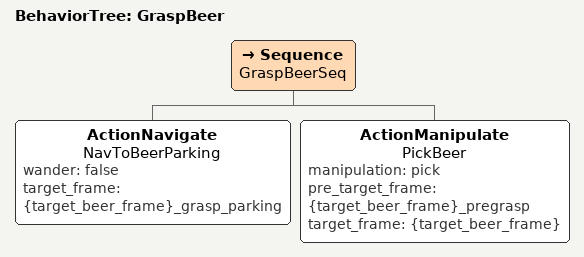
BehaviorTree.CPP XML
<root>
    <BehaviorTree ID="GraspBeer" shared_blackboard="true">
        <Sequence name="GraspBeerSeq">
            <ActionNavigate name="NavToBeerParking" wander="false"
                target_frame="{target_beer_frame}_grasp_parking" />
            <ActionManipulate name="PickBeer" manipulation="pick"
                pre_target_frame="{target_beer_frame}_pregrasp"
                target_frame="{target_beer_frame}" />
        </Sequence>
    </BehaviorTree>
</root>
